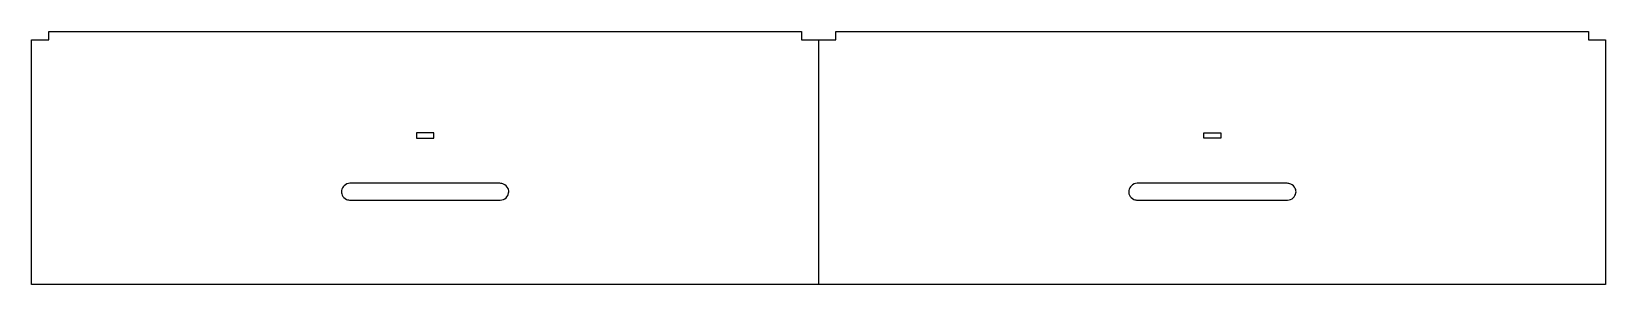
# Model space of a CAD drawing. Extents: x 0 to 934, y 0 to 150.
import ezdxf

# ---------------------------------------------------------------- set-up
doc = ezdxf.new("R2010")
doc.units = 0

msp = doc.modelspace()

# ---------------------------------------------------------------- linework, layer by layer
at = {"layer": '1'}
for points in [[(933.8, 145), (933.8, 0), (0, 0), (0, 145), (10.25, 145), (10.25, 150), (456.78, 150), (456.78, 145), (477.28, 145), (477.28, 150), (923.8, 150), (923.8, 145)], [(238.64, 90), (228.39, 90), (228.39, 86.7), (238.64, 86.7)], [(705.67, 90), (705.67, 86.7), (695.42, 86.7), (695.42, 90)]]:
    msp.add_lwpolyline(points, close=True, dxfattribs=at)
for points in [[(277.86, 60), (278.62, 59.99), (279.38, 59.85), (280.07, 59.54), (280.07, 59.54), (281.23, 59.04), (282.21, 58.11), (282.72, 56.96), (282.72, 56.96), (283.11, 56.12), (283.24, 55.16), (283.09, 54.25), (283.09, 54.25), (282.91, 53.16), (282.35, 52.15), (281.54, 51.42), (281.54, 51.42), (280.62, 50.56), (279.37, 50.06), (278.12, 50.01), (278.12, 50.01), (278.07, 50.01), (278.03, 50.01), (277.99, 50), (277.99, 50), (277.95, 50), (277.91, 50), (277.86, 50), (277.86, 50), (248.3, 50), (218.73, 50), (189.17, 50), (189.17, 50), (188.41, 50.01), (187.65, 50.15), (186.96, 50.46), (186.96, 50.46), (185.8, 50.96), (184.82, 51.89), (184.31, 53.04), (184.31, 53.04), (183.92, 53.88), (183.79, 54.84), (183.94, 55.75), (183.94, 55.75), (184.12, 56.84), (184.68, 57.85), (185.49, 58.58), (185.49, 58.58), (186.41, 59.44), (187.66, 59.94), (188.91, 59.99), (188.91, 59.99), (188.96, 59.99), (189, 59.99), (189.04, 60), (189.04, 60), (189.08, 60), (189.12, 60), (189.17, 60), (189.17, 60), (218.73, 60), (248.3, 60), (277.86, 60)], [(744.89, 60), (745.65, 59.99), (746.41, 59.85), (747.1, 59.54), (747.1, 59.54), (748.26, 59.04), (749.23, 58.11), (749.75, 56.96), (749.75, 56.96), (750.14, 56.12), (750.27, 55.16), (750.12, 54.25), (750.12, 54.25), (749.94, 53.16), (749.38, 52.15), (748.57, 51.42), (748.57, 51.42), (747.65, 50.56), (746.4, 50.06), (745.14, 50.01), (745.14, 50.01), (745.1, 50.01), (745.06, 50.01), (745.02, 50), (745.02, 50), (744.98, 50), (744.93, 50), (744.89, 50), (744.89, 50), (715.33, 50), (685.76, 50), (656.19, 50), (656.19, 50), (655.44, 50.01), (654.68, 50.15), (653.99, 50.46), (653.99, 50.46), (652.83, 50.96), (651.85, 51.89), (651.34, 53.04), (651.34, 53.04), (650.95, 53.88), (650.82, 54.84), (650.97, 55.75), (650.97, 55.75), (651.14, 56.84), (651.71, 57.85), (652.51, 58.58), (652.51, 58.58), (653.44, 59.44), (654.68, 59.94), (655.94, 59.99), (655.94, 59.99), (655.98, 59.99), (656.03, 59.99), (656.07, 60), (656.07, 60), (656.11, 60), (656.15, 60), (656.19, 60), (656.19, 60), (685.76, 60), (715.33, 60), (744.89, 60)]]:
    msp.add_open_spline(points, degree=3, knots=[0, 0, 0, 0, 0.0625, 0.0625, 0.0625, 0.0625, 0.125, 0.125, 0.125, 0.125, 0.1875, 0.1875, 0.1875, 0.1875, 0.25, 0.25, 0.25, 0.25, 0.3125, 0.3125, 0.3125, 0.3125, 0.375, 0.375, 0.375, 0.375, 0.4375, 0.4375, 0.4375, 0.4375, 0.5, 0.5, 0.5, 0.5, 0.5625, 0.5625, 0.5625, 0.5625, 0.625, 0.625, 0.625, 0.625, 0.6875, 0.6875, 0.6875, 0.6875, 0.75, 0.75, 0.75, 0.75, 0.8125, 0.8125, 0.8125, 0.8125, 0.875, 0.875, 0.875, 0.875, 0.9375, 0.9375, 0.9375, 0.9375, 1, 1, 1, 1], dxfattribs=at)
at = {"layer": '2'}
msp.add_line((466.9, 145), (466.9, 0), dxfattribs=at)

doc.saveas('drawing.dxf')
